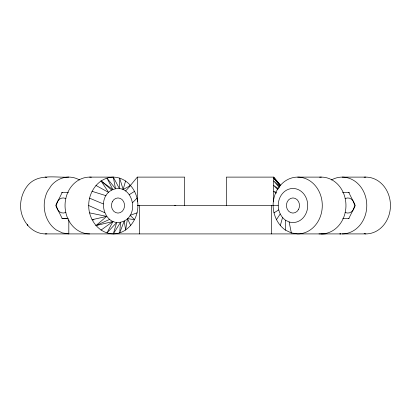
<?xml version="1.0" encoding="UTF-8"?>
<svg xmlns="http://www.w3.org/2000/svg" width="411" height="411" viewBox="0 0 411 411"><rect width="100%" height="100%" fill="white"/><g stroke="black" fill="none" stroke-linecap="round" stroke-linejoin="round"><path stroke-width="0.62" d="M68.817 219.9L68.817 233.91L62.415 232.924L56.502 230.083A28.4 24.593 90 0 1 47.501 191.29L51.39 185.407A28.4 24.593 90 0 1 79.534 179.951M139.535 233.905L139.54 205.505L137.896 205.51C138.091 219.258 127.883 233.7 113.302 233.905C98.722 233.689 88.519 219.269 88.709 205.51C88.519 191.757 98.722 177.336 113.302 177.11C127.878 177.336 138.086 191.752 137.896 205.51M285.398 230.103C277.492 224.534 273.269 215.04 273.099 205.51A28.4 24.593 -90 0 1 297.698 177.11A28.4 24.593 -90 0 1 322.291 205.51A28.4 24.593 -90 0 1 297.698 233.91L291.332 232.939L285.398 230.103L285.583 220.265C280.841 216.926 278.309 211.228 278.206 205.51A17.041 14.755 -90 0 1 294.25 188.536A17.041 14.755 -90 0 1 307.495 208.469A17.041 14.755 -90 0 1 289.144 221.966L285.583 220.265M137.063 212.862L130.102 215.343L134.608 219.71L127.487 218.611L125.612 230.109L124.23 220.984C140.803 212.585 130.862 181.266 111.838 190.036C95.301 198.482 105.18 229.734 124.23 220.984L119.683 232.945L120.546 222.305L113.302 233.905L116.698 222.479L106.937 232.945L112.943 221.493L95.912 225.593L106.701 216.402L89.547 212.862M280.307 225.588L282.527 217.558M125.566 191.007L130.693 185.433L123.12 189.522L125.602 180.917M62.246 192.374L55.696 205.49L62.261 218.606L68.221 218.626M348.749 218.626L355.304 205.51L348.749 192.389M276.398 219.71L280.184 214.028M130.241 185.638L137.341 177.11L184.673 177.11L184.673 205.51M132.563 202.623L137.058 198.164M101.008 230.109L112.943 221.493M129.362 194.614L134.603 191.31M273.942 212.857L278.709 209.918M95.912 225.593L109.532 219.423M129.501 185.757L130.693 185.433M106.701 216.402L92.002 219.71L93.903 219.926M68.781 177.09C55.12 177.891 37.884 173.278 27.753 185.428C23.129 191.11 20.745 198.22 20.55 205.51C20.36 219.263 30.568 233.684 45.143 233.91L365.857 233.91A28.4 24.593 -90 0 0 390.435 204.498A28.4 24.593 -90 0 0 364.105 177.182M89.639 177.11L113.302 177.11L119.365 188.541L119.668 178.081L123.12 189.522M297.698 177.11L321.361 177.11M342.188 177.11L365.857 177.11M61.558 192.384L68.493 192.374M342.502 192.389L349.432 192.389M137.341 205.51L278.206 205.51M61.938 218.616L67.907 218.616M342.784 218.626L349.062 218.626M340.087 233.9L340.524 233.9L339.758 233.9M318.987 233.91L325.384 233.905M174.67 205.51L175.8 205.51M45.143 177.11L46.88 177.372M364.12 233.643L365.857 233.91M92.002 191.31L105.997 195.672M276.618 192.487L273.659 191.31L276.151 193.309M89.547 198.164L103.351 203.948M88.709 205.51L104.646 212.641M95.912 185.433L108.612 192.41L101.008 180.917L112.917 189.646L106.937 178.081L115.517 188.716L113.302 177.11M111.761 190.088L101.008 180.917M278.391 188.685L273.659 185.428L277.959 189.81M279.521 186.373L273.659 180.912L279.423 187.627M280.656 185.859L273.659 178.076L279.968 185.849M279.007 184.041L279.834 184.955M127.487 218.611L130.693 225.588M289.144 221.966L291.332 232.939M27.686 224.314L27.753 225.588M273.659 201.832L273.659 177.11L226.327 177.11L226.327 205.51M271.46 205.51L271.46 233.91M137.341 177.11L137.341 201.832M89.639 233.91A28.4 24.593 90 0 1 65.056 204.498A28.4 24.593 90 0 1 91.386 177.182M319.614 177.182A28.4 24.593 90 0 1 345.944 204.498A28.4 24.593 90 0 1 321.361 233.91M331.436 179.967A28.4 24.593 -90 0 1 366.155 199.14A28.4 24.593 -90 0 1 342.188 233.91M345.096 198.647A7.573 6.561 -90 0 1 354.426 205.51A7.573 6.561 -90 0 1 345.096 212.369M65.894 212.348A7.573 6.561 -90 0 1 56.564 205.485A7.573 6.561 -90 0 1 65.894 198.621M46.895 233.838A28.4 24.593 -90 0 1 45.143 233.91M280.759 185.731L273.659 177.11L280.759 185.746M298.643 209.297A7.573 6.561 -90 0 0 292.961 197.938A7.573 6.561 -90 0 0 287.284 209.297A7.573 6.561 -90 0 0 298.643 209.297M112.331 201.724A7.573 6.561 89.9 0 0 118.019 213.083A7.573 6.561 89.9 0 0 123.696 201.724A7.573 6.561 89.9 0 0 112.331 201.724"/></g></svg>
